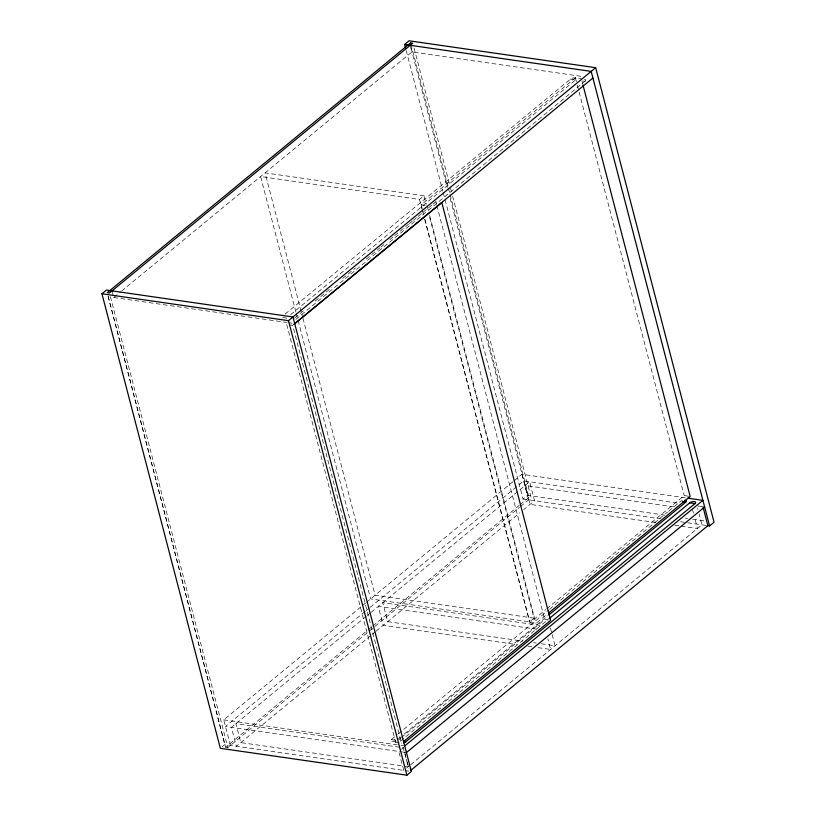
<?xml version="1.0" encoding="UTF-8"?>
<svg xmlns="http://www.w3.org/2000/svg" width="816" height="816" viewBox="0 0 816 816"><rect width="100%" height="100%" fill="white"/><g stroke="black" fill="none" stroke-linecap="round" stroke-linejoin="round"><path stroke-width="0.61" stroke-dasharray="4.08 3.06" d="M112.016 290.884L113.75 297.514L120.635 291.842M121.615 291.026L411.947 51.928L582.848 76.561M295.892 312.008L260.61 176.562L419.516 199.471L423.994 195.789L426.248 204.408M285.202 314.027L570.384 79.162A3.376 1.489 -14.6 0 1 574.994 77.908A3.376 1.489 -14.6 0 1 575.647 79.917L290.465 314.792M422.137 208.508L421.168 204.806L575.392 77.795L581.329 78.652M294.627 318.056L303.45 310.794M315.221 301.094L331.898 287.365M342.689 278.47L355.439 267.974M366.231 259.09L379.96 247.778M380.939 246.973L383.887 244.545M389.773 239.7L393.7 236.467M394.679 235.661L408.408 224.349M409.387 223.543L412.335 221.116M413.314 220.31L417.241 217.076M418.22 216.271L422.147 213.037M423.127 212.231L431.95 204.959M432.929 204.153L435.877 201.725L438.253 202.072M295.851 319.372L584.97 81.263A3.376 1.489 -14.6 0 0 585.46 80.743M230.418 745.426L223.757 719.855L361.539 606.38M362.528 605.574L365.476 603.136M366.466 602.33L513.101 481.562M514.09 480.746L521.954 474.269L685.328 497.821M365.231 611.388L225.481 726.485L401.421 751.852M366.221 610.582L369.169 608.144M370.158 607.339L523.688 480.889L679.514 503.36M366.251 616.294L231.418 727.342L236.354 746.273L371.188 635.236M367.231 615.488L370.189 613.051M371.168 612.245L529.625 481.746L534.551 500.687L523.729 509.602M222.136 746.824L224.818 744.61L403.808 770.416M445.057 199.696L523.025 499.025L527.503 495.332L664.897 515.141M108.222 296.371L225.655 747.211L367.006 630.799M367.985 629.993L371.912 626.759M372.892 625.943L519.16 505.492M520.139 504.686L528.972 497.403L531.175 497.729L451.921 193.463M225.655 747.211L227.858 747.527L519.394 507.43M520.384 506.614L531.175 497.729M372.167 634.43L375.115 631.992M376.105 631.186L519.792 512.846M298.136 320.627L370.617 598.903L529.533 621.812L534.011 618.13L429.451 216.719M425.024 219.596L530.002 622.608L545.72 609.664M546.7 608.848L684.216 495.598L690.152 496.454M395.801 740.857A3.376 1.489 -14.6 0 1 391.537 741.54A3.376 1.489 -14.6 0 1 391.282 739.612L397.178 734.747M398.167 733.941L548.627 610.031M549.607 609.215L667.61 512.03M668.6 511.224L680.401 501.503A3.376 1.489 -14.6 0 1 682.4 500.504M530.002 622.608L535.939 623.465L547.72 613.754M398.504 738.745L400.472 737.123M404.41 733.89L547.985 615.641M286.773 324.523L395.607 742.315L400.503 738.276M401.492 737.47L544.7 619.528L548.26 620.038M431.093 715.846L400.605 740.959A3.376 1.489 -14.6 0 0 401.849 743.009M432.082 715.04L548.117 619.477M401.503 749.261L403.736 747.415M406.694 767.978L409.652 765.551M410.632 764.735L701.944 524.821L699.169 514.172M570.384 79.162L575.647 79.917M582.869 80.968L584.97 81.263M423.994 195.789L265.088 172.87L302.287 315.71M421.168 204.806L425.921 205.499M113.75 297.514L287.161 322.514M288.425 322.697L292.189 323.238M289.15 324.87L292.709 325.38L401.543 743.172M702.127 506.624L697.109 505.9L697.935 509.429M673.659 506.848L525.147 485.438L530.074 504.38L655.931 522.526M685.063 518.058L687.582 518.415M692.631 519.139L705.238 520.965M523.025 499.025L660.419 518.833M680.554 521.74L707.88 525.677M674.812 525.249L679.85 525.973M681.105 526.157L697.466 528.513L694.691 517.854M534.011 618.13L375.095 595.211L302.614 316.934M540.08 625.382L382.765 602.698L387.692 621.639L522.362 641.05M536.867 629.248L378.277 606.39L383.214 625.331L516.62 644.558M533.684 642.692L536.204 643.049M541.243 643.773L555.084 645.772L552.004 633.93M527.952 646.19L531.726 646.741M538.019 647.649L550.606 649.465L547.832 638.806M391.282 739.612L396.535 740.367M395.607 742.315L399.167 742.835M223.757 719.855L399.687 745.222M400.942 745.396L404.716 745.946M402.37 751.985L406.439 752.576M408.224 766.724L240.832 742.591L235.895 723.649L403.288 747.782L407.918 765.541M405.073 770.6L408.857 771.151M581.971 81.121L582.614 83.589M692.529 509.572L693.457 513.121M575.392 77.795L576.994 83.966M577.32 85.19L684.216 495.598M414.069 48.113L450.004 186.079M450.32 187.313L451.605 192.239M410.897 44.105L448.117 186.997M448.433 188.221L449.718 193.147M450.044 194.381L528.972 497.403M411.029 48.195L447.29 187.384M450.177 198.472L527.503 495.332M410.224 45.298L411.947 51.928M521.954 474.269L528.615 499.831M406.225 50.653L442.802 191.077M443.129 192.311L444.73 198.461M550.463 628.014L551.698 632.747M435.877 201.725L436.519 204.194M436.835 205.428L544.7 619.528M427.105 205.663L428.39 210.599M429.675 215.526L535.939 623.465M419.516 199.471L422.086 209.324M422.402 210.559L423.371 214.251M424.646 219.178L529.533 621.812M296.208 313.242L297.809 319.393M404.746 752.332L406.909 760.614M407.215 761.797L409.061 768.896M399.116 752.658L403.747 770.406M110.425 296.687L227.858 747.527M108.028 296.239L224.818 744.61M286.304 318.199A3.376 1.489 -14.6 0 0 286.528 318.026L281.275 317.271A3.376 1.489 -14.6 0 0 280.602 318.301M584.327 79.254A3.376 1.489 -14.6 0 1 585.551 80.57"/><path stroke-width="1.22" d="M101.939 293.77L106.427 290.078L292.975 316.975L411.376 771.508L406.898 775.2L220.34 748.303L101.939 293.77L288.497 320.668L595.66 67.697L714.061 522.23L709.573 525.922L707.054 525.555M405.583 48.185L404.624 44.492L409.102 40.8L595.66 67.697M294.709 323.605L592.906 78.01M293.689 324.574L441.813 202.582L550.637 620.384L403.502 741.56M548.709 612.949L690.152 496.454L582.93 84.813M548.964 614.836L685.654 502.258A3.376 1.489 -14.6 0 0 685.012 500.249M549.097 618.661L689.724 502.85A3.376 1.489 -14.6 0 1 694.334 501.595A3.376 1.489 -14.6 0 1 694.987 503.605L405.868 741.713A3.376 1.489 -14.6 0 1 403.522 742.805M404.716 745.946L702.923 500.351L687.837 498.178M406.439 752.576L704.647 506.981M410.662 770.457L707.88 525.677L702.953 506.736M404.624 44.492L591.182 71.39L709.573 525.922M682.502 501.809L685.654 502.258M689.724 502.85L694.987 503.605M403.767 741.407L405.868 741.713M288.497 320.668L406.898 775.2M410.581 42.871L107.253 292.679L109.456 292.995L412.784 43.187L410.581 42.871"/></g></svg>
